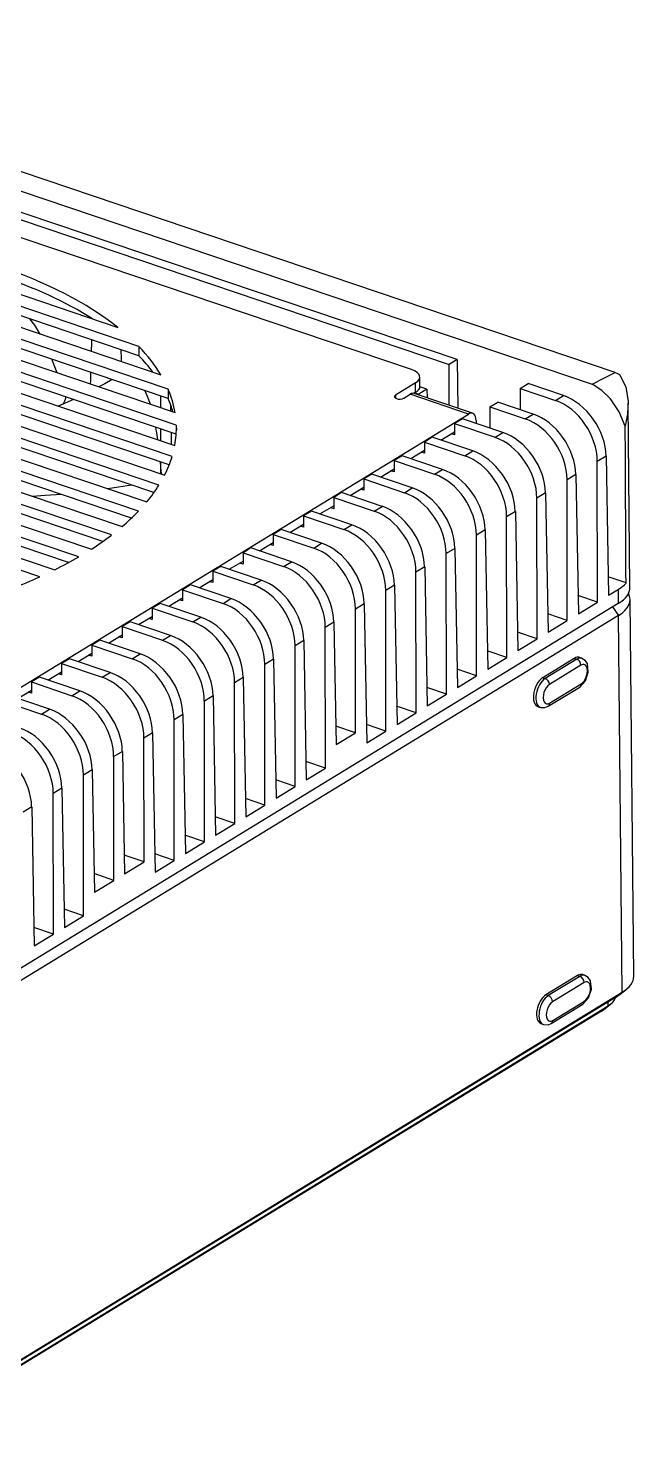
# Model space of a CAD drawing. Header units: millimetres. Extents: x 113 to 1101, y 63 to 734.
# Drawn here: x 1042.9 to 1100.7, y 220.5 to 354.8 of the extents above; entities that cross this region are included whole.
import ezdxf

# ---------------------------------------------------------------- set-up
doc = ezdxf.new("R2010")
doc.units = ezdxf.units.MM

msp = doc.modelspace()

# ---------------------------------------------------------------- linework, layer by layer
for p, q in [((1098.95, 321.92), (1001.56, 354.78)), ((999.84, 353.51), (1096.76, 320.81)), ((1007.74, 348.11), (1083.08, 322.69)), ((1083.84, 323.15), (1008.5, 348.57)), ((1079.49, 322.2), (1007.75, 346.41)), ((1013.58, 335.86), (1055.55, 321.7)), ((998.96, 334.5), (1056.89, 314.96)), ((1057.03, 316.91), (1003.04, 335.13)), ((1005.58, 335.42), (1056.91, 318.09)), ((1056.26, 320.32), (1010.46, 335.77)), ((1056.26, 319.43), (1010.47, 334.88)), ((1053.45, 324.41), (1019.9, 335.73)), ((1053.46, 323.52), (1019.91, 334.84)), ((1024.34, 335.38), (1051.43, 326.23)), ((993.29, 333.27), (1055.92, 312.14)), ((1056.63, 313.9), (996.8, 334.09)), ((1056.35, 313.11), (996.81, 333.2)), ((1057.02, 316.03), (1003.05, 334.24)), ((988.37, 331.79), (1054.2, 309.57)), ((1055.37, 311.18), (991.42, 332.76)), ((1054.89, 310.46), (991.43, 331.87)), ((1053.42, 308.69), (986.74, 331.19)), ((1050.85, 306.42), (982.67, 329.42)), ((984.08, 330.09), (1051.85, 307.22)), ((1052.75, 308.03), (986.75, 330.3)), ((980.37, 328.19), (1048.92, 305.07)), ((1050.02, 305.81), (982.67, 328.53)), ((1047.71, 304.33), (979.17, 327.46)), ((1046.72, 303.78), (979.18, 326.57)), ((1044, 302.43), (976.23, 325.3)), ((977.23, 326.11), (1045.42, 303.1)), ((1053.45, 324.41), (1053.46, 323.52)), ((1083.84, 323.15), (1083.08, 322.69)), ((1083.09, 318.79), (1083.08, 322.69)), ((1083.84, 323.15), (1083.92, 318.5)), ((1080.3, 320.59), (1080.29, 321.48)), ((1056.26, 320.32), (1056.26, 319.43)), ((1079.88, 320.92), (1077.95, 319.75)), ((1077.95, 319.75), (1077.95, 319.47)), ((1078.75, 319.48), (1079.35, 319.84)), ((1084.93, 317.96), (1079.35, 319.84)), ((1079.89, 320.03), (1079.71, 319.92)), ((1085.33, 318.03), (1079.74, 319.91)), ((1079.81, 319.98), (1080.2, 319.85)), ((1079.89, 320.03), (1079.88, 320.92)), ((1080.97, 320.33), (1080.2, 319.85)), ((1080.2, 319.76), (1080.2, 319.85)), ((1080.97, 320.33), (1080.29, 320.56)), ((1080.97, 320.33), (1080.99, 319.49)), ((1089.86, 320.4), (1090.62, 320.86)), ((1089.86, 320.4), (1093.25, 319.26)), ((1089.86, 320.4), (1089.86, 318.38)), ((1094, 319.72), (1090.62, 320.86)), ((1093.25, 319.26), (1094, 319.72)), ((1086.97, 318.64), (1087.73, 319.1)), ((1086.97, 318.64), (1090.36, 317.5)), ((1086.97, 318.64), (1086.97, 316.62)), ((1091.12, 317.96), (1087.73, 319.1)), ((1100.36, 301.42), (1100.19, 319)), ((1030.85, 284.97), (1084.93, 317.96)), ((1084.36, 317.5), (1083.61, 317.04)), ((1083.61, 317.04), (1087.47, 315.74)), ((1083.61, 317.04), (1083.61, 315.97)), ((1088.23, 316.2), (1084.36, 317.5)), ((1085.67, 317.34), (1085.67, 317.06)), ((1090.36, 317.5), (1091.12, 317.96)), ((1057.03, 316.91), (1057.04, 316.46)), ((1081.48, 315.74), (1080.72, 315.28)), ((1085.34, 314.44), (1081.48, 315.74)), ((1082.3, 315.46), (1083.61, 316.26)), ((1083.61, 315.97), (1083.3, 316.07)), ((1087.47, 315.74), (1088.23, 316.2)), ((1079.42, 313.7), (1080.72, 314.5)), ((1080.72, 315.28), (1084.58, 313.97)), ((1080.72, 315.28), (1080.72, 314.21)), ((1084.58, 313.97), (1085.34, 314.44)), ((1078.59, 313.98), (1077.83, 313.52)), ((1077.83, 313.52), (1081.7, 312.21)), ((1077.83, 313.52), (1077.83, 312.44)), ((1082.46, 312.68), (1078.59, 313.98)), ((1080.72, 314.21), (1080.41, 314.31)), ((1098.07, 313.95), (1097.24, 313.44)), ((1097.26, 300.02), (1097.24, 313.44)), ((1098.07, 313.95), (1098.31, 300.67)), ((1075.7, 312.22), (1074.94, 311.76)), ((1074.94, 311.76), (1078.81, 310.45)), ((1074.94, 311.76), (1074.95, 310.68)), ((1079.57, 310.92), (1075.7, 312.22)), ((1076.53, 311.94), (1077.83, 312.74)), ((1077.83, 312.44), (1077.52, 312.55)), ((1081.7, 312.21), (1082.46, 312.68)), ((1095.18, 312.19), (1094.35, 311.68)), ((1094.37, 298.26), (1094.35, 311.68)), ((1095.18, 312.19), (1095.43, 298.9)), ((1072.82, 310.46), (1072.06, 310)), ((1076.68, 309.15), (1072.82, 310.46)), ((1073.64, 310.18), (1074.95, 310.98)), ((1074.95, 310.68), (1074.64, 310.79)), ((1078.81, 310.45), (1079.57, 310.92)), ((1092.3, 310.43), (1091.46, 309.92)), ((1092.3, 310.43), (1092.54, 297.14)), ((1070.75, 308.42), (1072.06, 309.21)), ((1072.06, 308.92), (1071.75, 309.03)), ((1072.06, 310), (1075.92, 308.69)), ((1072.06, 310), (1072.06, 308.92)), ((1075.92, 308.69), (1076.68, 309.15)), ((1091.49, 296.5), (1091.46, 309.92)), ((1069.93, 308.7), (1069.17, 308.24)), ((1069.17, 308.24), (1073.04, 306.93)), ((1069.17, 308.24), (1069.17, 307.16)), ((1073.8, 307.39), (1069.93, 308.7)), ((1089.41, 308.67), (1088.58, 308.16)), ((1088.6, 294.74), (1088.58, 308.16)), ((1089.41, 308.67), (1089.65, 295.38)), ((1067.04, 306.94), (1066.28, 306.47)), ((1066.28, 306.47), (1070.15, 305.17)), ((1066.28, 306.47), (1066.29, 305.4)), ((1070.91, 305.63), (1067.04, 306.94)), ((1067.87, 306.66), (1069.17, 307.45)), ((1069.17, 307.16), (1068.86, 307.27)), ((1073.04, 306.93), (1073.8, 307.39)), ((1086.52, 306.9), (1085.69, 306.4)), ((1085.71, 292.98), (1085.69, 306.4)), ((1086.52, 306.9), (1086.77, 293.62)), ((1064.16, 305.18), (1063.4, 304.71)), ((1068.02, 303.87), (1064.16, 305.18)), ((1064.98, 304.9), (1066.28, 305.69)), ((1066.29, 305.4), (1065.98, 305.51)), ((1070.15, 305.17), (1070.91, 305.63)), ((1083.64, 305.14), (1082.8, 304.64)), ((1083.64, 305.14), (1083.88, 291.86)), ((1062.09, 303.14), (1063.4, 303.93)), ((1063.4, 303.64), (1063.09, 303.74)), ((1063.4, 304.71), (1067.26, 303.41)), ((1063.4, 304.71), (1063.4, 303.64)), ((1067.26, 303.41), (1068.02, 303.87)), ((1082.83, 291.22), (1082.8, 304.64)), ((1061.27, 303.42), (1060.51, 302.95)), ((1060.51, 302.95), (1064.38, 301.65)), ((1060.51, 302.95), (1060.51, 301.88)), ((1065.14, 302.11), (1061.27, 303.42)), ((1080.75, 303.38), (1079.92, 302.87)), ((1079.94, 289.46), (1079.92, 302.87)), ((1080.75, 303.38), (1080.99, 290.1)), ((1099.98, 301.84), (1098.28, 302.41)), ((1058.38, 301.65), (1057.62, 301.19)), ((1057.62, 301.19), (1061.49, 299.89)), ((1057.62, 301.19), (1057.62, 300.12)), ((1062.25, 300.35), (1058.38, 301.65)), ((1059.21, 301.38), (1060.51, 302.17)), ((1060.51, 301.88), (1060.2, 301.98)), ((1064.38, 301.65), (1065.14, 302.11)), ((1077.86, 301.62), (1077.03, 301.11)), ((1077.05, 287.7), (1077.03, 301.11)), ((1077.86, 301.62), (1078.11, 288.34)), ((1098.31, 300.67), (1099.23, 301.22)), ((1099.23, 301.22), (1099.24, 299.89)), ((1099.24, 299.89), (1032.84, 259.39)), ((1055.49, 299.89), (1054.74, 299.43)), ((1059.36, 298.59), (1055.49, 299.89)), ((1056.32, 299.62), (1057.62, 300.41)), ((1057.62, 300.12), (1057.32, 300.22)), ((1061.49, 299.89), (1062.25, 300.35)), ((1074.98, 299.86), (1074.14, 299.35)), ((1074.98, 299.86), (1075.22, 286.58)), ((1097.26, 300.02), (1095.39, 300.65)), ((1095.43, 298.9), (1097.26, 300.02)), ((1098.69, 299.55), (1099.25, 298.73)), ((1100.72, 264.31), (1100.37, 300.27)), ((1099.25, 298.73), (1032.85, 258.23)), ((1053.43, 297.86), (1054.74, 298.65)), ((1054.74, 298.36), (1054.43, 298.46)), ((1054.74, 299.43), (1058.6, 298.13)), ((1054.74, 299.43), (1054.74, 298.36)), ((1058.6, 298.13), (1059.36, 298.59)), ((1074.16, 287.55), (1074.14, 299.35)), ((1094.37, 298.26), (1092.51, 298.89)), ((1092.54, 297.14), (1094.37, 298.26)), ((1099.61, 262.78), (1099.25, 298.73)), ((1050.55, 296.09), (1051.85, 296.89)), ((1052.61, 298.13), (1051.85, 297.67)), ((1051.85, 297.67), (1055.72, 296.37)), ((1051.85, 297.67), (1051.85, 296.6)), ((1056.47, 296.83), (1052.61, 298.13)), ((1072.09, 298.1), (1071.26, 297.59)), ((1071.28, 284.17), (1071.26, 297.59)), ((1072.09, 298.1), (1072.3, 286.41)), ((1091.49, 296.5), (1089.62, 297.13)), ((1049.72, 296.37), (1048.96, 295.91)), ((1048.96, 295.91), (1052.83, 294.6)), ((1048.96, 295.91), (1048.96, 294.84)), ((1053.59, 295.07), (1049.72, 296.37)), ((1051.85, 296.6), (1051.54, 296.7)), ((1055.72, 296.37), (1056.47, 296.83)), ((1069.2, 296.34), (1068.37, 295.83)), ((1068.39, 282.41), (1068.37, 295.83)), ((1069.2, 296.34), (1069.44, 283.06)), ((1089.65, 295.38), (1091.49, 296.5)), ((1046.83, 294.61), (1046.08, 294.15)), ((1050.7, 293.31), (1046.83, 294.61)), ((1047.66, 294.33), (1048.96, 295.13)), ((1048.96, 294.84), (1048.65, 294.94)), ((1052.83, 294.6), (1053.59, 295.07)), ((1066.32, 294.58), (1065.48, 294.07)), ((1066.32, 294.58), (1066.56, 281.3)), ((1088.6, 294.74), (1086.73, 295.37)), ((1086.77, 293.62), (1088.6, 294.74)), ((1095.04, 294.64), (1092.03, 292.8)), ((1095.27, 294.56), (1092.26, 292.72)), ((1095.04, 294.64), (1095.27, 294.56)), ((1095.77, 294.65), (1095.49, 294.74)), ((1043.95, 292.85), (1043.19, 292.39)), ((1047.81, 291.55), (1043.95, 292.85)), ((1044.77, 292.57), (1046.08, 293.37)), ((1046.08, 293.08), (1045.77, 293.18)), ((1046.08, 294.15), (1049.94, 292.84)), ((1046.08, 294.15), (1046.08, 293.08)), ((1049.94, 292.84), (1050.7, 293.31)), ((1065.5, 280.65), (1065.48, 294.07)), ((1085.71, 292.98), (1083.85, 293.61)), ((1083.88, 291.86), (1085.71, 292.98)), ((1095.68, 293.98), (1092.66, 292.14)), ((1041.89, 290.81), (1043.19, 291.61)), ((1043.19, 292.39), (1047.05, 291.08)), ((1043.19, 292.39), (1043.19, 291.31)), ((1047.05, 291.08), (1047.81, 291.55)), ((1063.43, 292.82), (1062.6, 292.31)), ((1062.62, 278.89), (1062.6, 292.31)), ((1063.43, 292.82), (1063.67, 279.53)), ((1082.83, 291.22), (1080.96, 291.85)), ((1092.02, 292.8), (1092.26, 292.72)), ((1092.54, 290.07), (1095.56, 291.91)), ((1092.68, 290.36), (1095.69, 292.2)), ((1040.3, 290.63), (1044.17, 289.32)), ((1044.93, 289.79), (1041.06, 291.09)), ((1043.19, 291.31), (1042.88, 291.42)), ((1060.54, 291.06), (1059.71, 290.55)), ((1059.73, 277.13), (1059.71, 290.55)), ((1060.54, 291.06), (1060.78, 277.77)), ((1080.99, 290.1), (1082.83, 291.22)), ((1044.17, 289.32), (1044.93, 289.79)), ((1057.65, 289.3), (1056.82, 288.79)), ((1057.65, 289.3), (1057.9, 276.01)), ((1079.94, 289.46), (1078.07, 290.09)), ((1078.11, 288.34), (1079.94, 289.46)), ((1054.77, 287.53), (1053.93, 287.03)), ((1054.77, 287.53), (1055.01, 274.25)), ((1056.84, 275.37), (1056.82, 288.79)), ((1074.16, 287.55), (1072.27, 288.18)), ((1072.3, 286.41), (1074.16, 287.55)), ((1077.05, 287.7), (1075.19, 288.33)), ((1075.22, 286.58), (1077.05, 287.7)), ((1053.95, 275.22), (1053.93, 287.03)), ((1051.88, 285.77), (1051.05, 285.27)), ((1051.07, 273.46), (1051.05, 285.27)), ((1051.88, 285.77), (1052.09, 274.09)), ((1071.28, 284.17), (1069.41, 284.8)), ((1048.99, 284.01), (1048.16, 283.5)), ((1048.18, 270.09), (1048.16, 283.5)), ((1048.99, 284.01), (1049.21, 272.32)), ((1069.44, 283.06), (1071.28, 284.17)), ((1046.11, 282.25), (1045.27, 281.74)), ((1046.11, 282.25), (1046.35, 268.97)), ((1068.39, 282.41), (1066.52, 283.04)), ((1066.56, 281.3), (1068.39, 282.41)), ((1045.29, 268.33), (1045.27, 281.74)), ((1065.5, 280.65), (1063.64, 281.28)), ((1043.22, 280.49), (1042.39, 279.98)), ((1043.22, 280.49), (1043.46, 267.21)), ((1062.62, 278.89), (1060.75, 279.52)), ((1063.67, 279.53), (1065.5, 280.65)), ((1060.78, 277.77), (1062.62, 278.89)), ((1059.73, 277.13), (1057.86, 277.76)), ((1057.9, 276.01), (1059.73, 277.13)), ((1053.95, 275.22), (1052.06, 275.86)), ((1056.84, 275.37), (1054.98, 276)), ((1055.01, 274.25), (1056.84, 275.37)), ((1051.07, 273.46), (1049.17, 274.1)), ((1052.09, 274.09), (1053.95, 275.22)), ((1049.21, 272.32), (1051.07, 273.46)), ((1048.18, 270.09), (1046.32, 270.72)), ((1046.35, 268.97), (1048.18, 270.09)), ((1045.29, 268.33), (1043.43, 268.96)), ((1043.46, 267.21), (1045.29, 268.33)), ((1095.34, 264.38), (1092.32, 262.54)), ((1095.57, 264.3), (1092.56, 262.46)), ((1095.98, 263.72), (1092.96, 261.88)), ((1095.34, 264.38), (1095.57, 264.3)), ((1096.07, 264.39), (1095.84, 264.47)), ((1098.98, 262.28), (1032.58, 221.78)), ((1033.21, 222.28), (1099.61, 262.78)), ((1092.32, 262.54), (1092.56, 262.46)), ((1092.98, 260.1), (1096, 261.94)), ((1099.61, 262.78), (1098.98, 262.28)), ((1099.28, 262.49), (1099.96, 263.02)), ((1097.64, 260.99), (1031.18, 220.46)), ((1031.81, 220.95), (1098.27, 261.49)), ((1092.84, 259.81), (1095.86, 261.65)), ((1098.27, 261.49), (1097.64, 260.99)), ((1097.82, 261.12), (1098.5, 261.65)), ((1098.27, 261.49), (1098.26, 261.84)), ((1091.86, 259.79), (1092.09, 259.71))]:
    msp.add_line(p, q)
for points in [[(1044.02, 325.59), (1043.51, 326.44), (1043.05, 327.05)], [(1045.66, 321.89), (1045.37, 322.62), (1045.14, 323.18)], [(1050.89, 321.24), (1050.19, 320.85), (1049.63, 320.55)], [(1096.76, 320.81), (1097.99, 321.43), (1098.95, 321.92)], [(1098.95, 321.92), (1099.18, 321.82), (1099.37, 321.74)], [(1099.37, 321.74), (1099.97, 320.55), (1100.18, 319.15), (1100.13, 317.98), (1099.9, 316.8)], [(1054.55, 318.9), (1054.27, 319.64), (1054.03, 320.19)], [(1099.9, 316.8), (1099.34, 318.18), (1098.49, 319.42), (1097.66, 320.21), (1096.76, 320.81)], [(1047.2, 319.34), (1046.4, 318.99), (1045.76, 318.71)], [(1046.24, 318.9), (1046.38, 319.21), (1046.47, 319.47)], [(1046.47, 319.47), (1046.49, 319.47), (1046.49, 319.48), (1046.48, 319.58)], [(1055.27, 315.51), (1055.17, 316.17), (1055.09, 316.68)], [(1055.61, 312.24), (1055.56, 312.89), (1055.51, 313.39)], [(1046.06, 310.29), (1044.52, 310.17), (1043.31, 310.1)], [(1052.76, 311.17), (1051.5, 310.97), (1050.5, 310.82)], [(1095.56, 291.91), (1096.1, 292.51), (1096.37, 293.34), (1096.29, 294.14), (1096.08, 294.45), (1095.75, 294.64)], [(1091.8, 289.97), (1092.23, 289.94), (1092.54, 290.07)], [(1095.86, 261.65), (1096.4, 262.25), (1096.68, 263.08), (1096.59, 263.88), (1096.38, 264.2), (1096.05, 264.39)], [(1092.1, 259.71), (1092.53, 259.68), (1092.84, 259.81)]]:
    msp.add_lwpolyline(points)
for centre, major_axis, ratio, start_param, end_param in [((1014.04, 316.26), (-43, -0.42), 0.455889, 3.65355, 4.466073), ((1014.05, 315.37), (-43, -0.42), 0.455889, 3.757604, 4.362019), ((982.68, 3496.83), (-59.63, 3261.4), 0.010928, 3.374898, 3.376357), ((1044.5, -2772.72), (-5.29, 3294.54), 0.010883, 5.933953, 5.934954), ((1014.04, 316.26), (-43, -0.42), 0.455889, 3.400963, 3.548478), ((1014.05, 315.37), (-43, -0.42), 0.455889, 3.462359, 3.548478), ((982.68, 3496.83), (-59.63, 3261.4), 0.010928, 3.370733, 3.372217), ((1078.29, 321.46), (-2, -0.02), 0.455889, 2.489015, 4.059811), ((1014.04, 316.26), (-43, -0.42), 0.455889, 3.213555, 3.32833), ((1078.35, 319.61), (-0.5, -0.005), 0.455889, 5.630608, 8.7722), ((1079.36, 318.78), (-0.38, -1.14), 0.540463, 3.141591, 3.71422), ((1078.3, 320.57), (2, 0.02), 0.455889, 5.630608, 6.2832), ((1094.09, 315.29), (2.66, -4.23), 0.701523, 0.860957, 2.431754), ((986.11, 3148.44), (-59.63, 3261.4), 0.010928, 3.661647, 3.662334), ((1014.05, 315.37), (-43, -0.42), 0.455889, 3.262824, 3.32833), ((1041.06, -2424.38), (-5.29, 3294.58), 0.010883, 5.695903, 5.696204), ((1093.25, 314.78), (-2.55, 4.3), 0.71266, 4.021235, 5.592031), ((1084.94, 316.89), (-0.38, -1.14), 0.540463, 2.143424, 3.71422), ((1090.37, 313.02), (-2.55, 4.3), 0.71266, 4.021235, 5.592031), ((1091.2, 313.53), (2.66, -4.23), 0.701523, 0.860957, 2.431754), ((986.11, 3148.44), (-59.63, 3261.4), 0.010928, 3.659705, 3.660394), ((1041.06, -2424.38), (-5.29, 3294.58), 0.010883, 5.694172, 5.694785), ((1014.04, 316.26), (-43, -0.42), 0.455889, 3.053385, 3.153024), ((1087.48, 311.26), (-2.55, 4.3), 0.71266, 4.021235, 5.592031), ((1088.31, 311.77), (2.66, -4.23), 0.701523, 0.860957, 2.431754), ((1095.94, 192.1), (-0.65, 402.67), 0.010883, 4.988389, 5.027214), ((1085.42, 310.01), (2.66, -4.23), 0.701523, 0.860957, 2.431754), ((986.11, 3148.44), (-59.63, 3261.4), 0.010928, 3.657755, 3.658447), ((1014.04, 316.26), (-43, -0.42), 0.455889, 2.908157, 2.999238), ((1084.59, 309.5), (-2.55, 4.3), 0.71266, 4.021235, 5.592031), ((1081.7, 307.74), (-2.55, 4.3), 0.71266, 4.021235, 5.592031), ((1082.54, 308.25), (2.66, -4.23), 0.701523, 0.860957, 2.431754), ((1014.04, 316.26), (-43, -0.42), 0.455889, 2.77184, 2.857781), ((1078.82, 305.98), (-2.55, 4.3), 0.71266, 4.021235, 5.592031), ((1079.65, 306.49), (2.66, -4.23), 0.701523, 0.860957, 2.431754), ((1076.76, 304.73), (2.66, -4.23), 0.701523, 0.860957, 2.431754), ((1014.04, 316.26), (-43, -0.42), 0.455889, 2.640759, 2.723722), ((1075.93, 304.22), (-2.55, 4.3), 0.71266, 4.021235, 5.592031), ((1014.04, 316.26), (-43, -0.42), 0.455889, 2.512273, 2.593858), ((1073.04, 302.46), (-2.55, 4.3), 0.71266, 4.021235, 5.592031), ((1073.88, 302.97), (2.66, -4.23), 0.701523, 0.860957, 2.431754), ((1070.16, 300.7), (-2.55, 4.3), 0.71266, 4.021235, 5.592031), ((1070.99, 301.21), (2.66, -4.23), 0.701523, 0.860957, 2.431754), ((1014.04, 316.26), (-43, -0.42), 0.455889, 2.384172, 2.465757), ((1068.1, 299.44), (2.66, -4.23), 0.701523, 0.860957, 2.431754), ((1014.04, 316.26), (-43, -0.42), 0.455889, 2.254308, 2.337271), ((1067.27, 298.94), (-2.55, 4.3), 0.71266, 4.021235, 5.592031), ((1064.38, 297.18), (-2.55, 4.3), 0.71266, 4.021235, 5.592031), ((1065.22, 297.68), (2.66, -4.23), 0.701523, 0.860957, 2.431754), ((1094.85, 302.7), (5.5, 0.05), 0.455889, 5.630608, 5.910299), ((1094.86, 301.37), (5.5, 0.05), 0.455889, 5.630608, 6.2832), ((1061.5, 295.42), (-2.55, 4.3), 0.71266, 4.021235, 5.592031), ((1062.33, 295.92), (2.66, -4.23), 0.701523, 0.860957, 2.431754), ((1094.87, 300.21), (5.5, 0.05), 0.455889, 5.630608, 6.515997), ((1059.44, 294.16), (2.66, -4.23), 0.701523, 0.860957, 2.431754), ((1058.61, 293.65), (-2.55, 4.3), 0.71266, 4.021235, 5.592031), ((1055.72, 291.89), (-2.55, 4.3), 0.71266, 4.021235, 5.592031), ((1056.56, 292.4), (2.66, -4.23), 0.701523, 0.860957, 2.431754), ((1052.84, 290.13), (-2.55, 4.3), 0.71266, 4.021235, 5.592031), ((1053.67, 290.64), (2.66, -4.23), 0.701523, 0.860957, 2.431754), ((1095.06, 293.31), (-0.48, -1.42), 0.540463, 3.085558, 3.71422), ((1095.29, 293.23), (0.48, 1.42), 0.540463, 0.008515, 0.572627), ((1095.28, 294.12), (0.26, -0.427), 0.707153, 0.870079, 2.440875), ((1095.69, 293.09), (0.32, 0.948), 0.540463, 3.71422, 6.855813), ((1049.95, 288.37), (-2.55, 4.3), 0.71266, 4.021235, 5.592031), ((1050.78, 288.88), (2.66, -4.23), 0.701523, 0.860957, 2.431754), ((1047.89, 287.12), (2.66, -4.23), 0.701523, 0.860957, 2.431754), ((1092.04, 291.47), (-0.48, -1.42), 0.540463, 3.71422, 6.5472), ((1092.27, 291.39), (0.48, 1.42), 0.540463, 0.572627, 3.150108), ((1092.67, 291.25), (0.32, 0.948), 0.540463, 0.572627, 3.71422), ((1092.26, 292.28), (0.26, -0.427), 0.707153, 0.870079, 2.440875), ((1095.3, 292.34), (-0.26, 0.427), 0.707153, 3.141598, 4.011672), ((1047.06, 286.61), (-2.55, 4.3), 0.71266, 4.021235, 5.592031), ((1092.28, 290.5), (-0.26, 0.427), 0.707153, 3.142064, 4.011672), ((1044.17, 284.85), (-2.55, 4.3), 0.71266, 4.021235, 5.592031), ((1045.01, 285.36), (2.66, -4.23), 0.701523, 0.860957, 2.431754), ((1041.29, 283.09), (-2.55, 4.3), 0.71266, 4.021235, 5.592031), ((1042.12, 283.6), (2.66, -4.23), 0.701523, 0.860957, 2.431754), ((1039.23, 281.84), (2.66, -4.23), 0.701523, 0.860957, 2.431754), ((1095.36, 263.05), (-0.48, -1.42), 0.540463, 3.141566, 3.71422), ((1095.59, 262.97), (0.48, 1.42), 0.540463, 0.008515, 0.572627), ((1095.58, 263.86), (0.26, -0.427), 0.707153, 0.870079, 2.440875), ((1095.99, 262.83), (0.32, 0.948), 0.540463, 3.71422, 6.855813), ((1095.22, 264.26), (-5.5, -0.05), 0.455889, 2.489015, 3.141607), ((1092.34, 261.21), (-0.48, -1.42), 0.540463, 3.71422, 6.283159), ((1092.57, 261.13), (0.48, 1.42), 0.540463, 0.572627, 3.150108), ((1092.56, 262.02), (0.26, -0.427), 0.707153, 0.870079, 2.440875), ((1095.6, 262.08), (-0.26, 0.427), 0.707153, 3.141598, 4.011672), ((1095.32, 262.48), (-3.7, -0.04), 0.455889, 2.489015, 3.000015), ((1095.23, 263.54), (4.7, 0.05), 0.455889, 5.630608, 5.745448), ((1092.97, 260.99), (0.32, 0.948), 0.540463, 0.572627, 3.71422), ((1095.32, 261.77), (2.9, 0.03), 0.455889, 5.630608, 5.745448), ((1092.58, 260.24), (-0.26, 0.427), 0.707153, 3.142064, 4.011672)]:
    msp.add_ellipse(centre, major_axis=major_axis, ratio=ratio, start_param=start_param, end_param=end_param)

doc.saveas('drawing.dxf')
